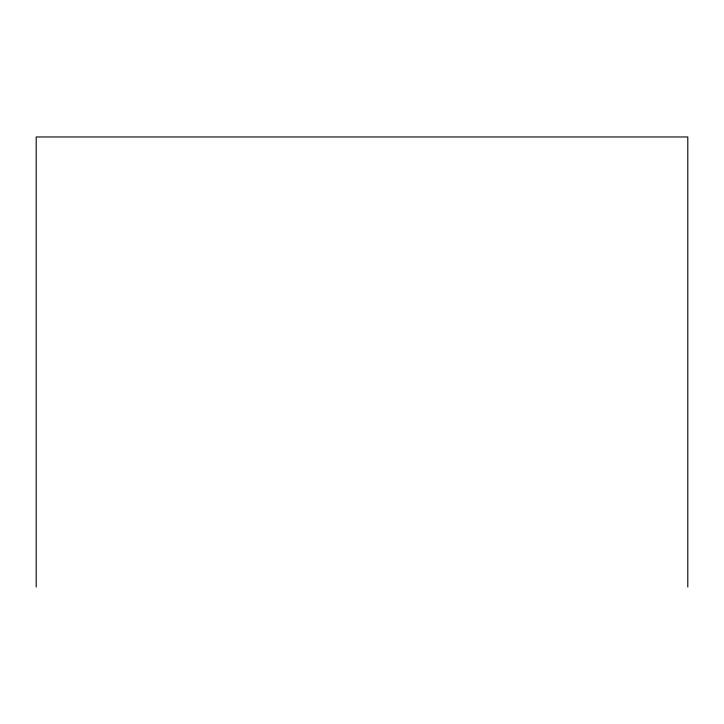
<?xml version="1.0" encoding="UTF-8"?>
<svg xmlns="http://www.w3.org/2000/svg" width="724" height="724" viewBox="0 0 724 724"><rect width="100%" height="100%" fill="white"/><g stroke="black" fill="none" stroke-linecap="round" stroke-linejoin="round"><path stroke-width="1.09" d="M687.8 587.028L687.8 136.972L36.2 136.972L36.2 587.028"/></g></svg>
